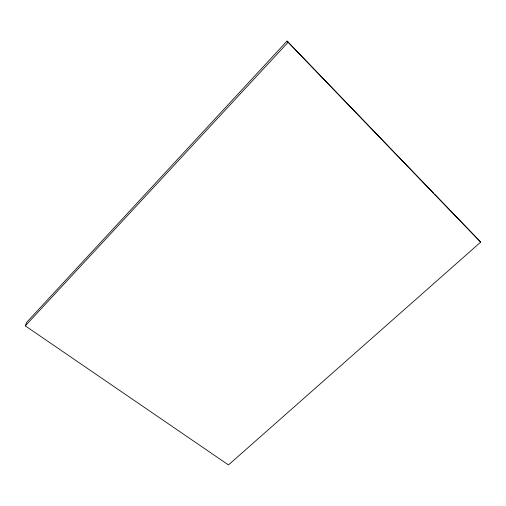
<?xml version="1.0" encoding="UTF-8"?>
<svg xmlns="http://www.w3.org/2000/svg" width="506" height="506" viewBox="0 0 506 506"><rect width="100%" height="100%" fill="white"/><g stroke="black" fill="none" stroke-linecap="round" stroke-linejoin="round"><path stroke-width="0.76" d="M25.3 325.87L26.786 322.214L287.016 41.062L480.7 242.115L228.465 464.938L25.3 325.87L288.199 42.169M480.7 242.115L434.673 194.418M287.016 41.062L433.579 193.279"/></g></svg>
